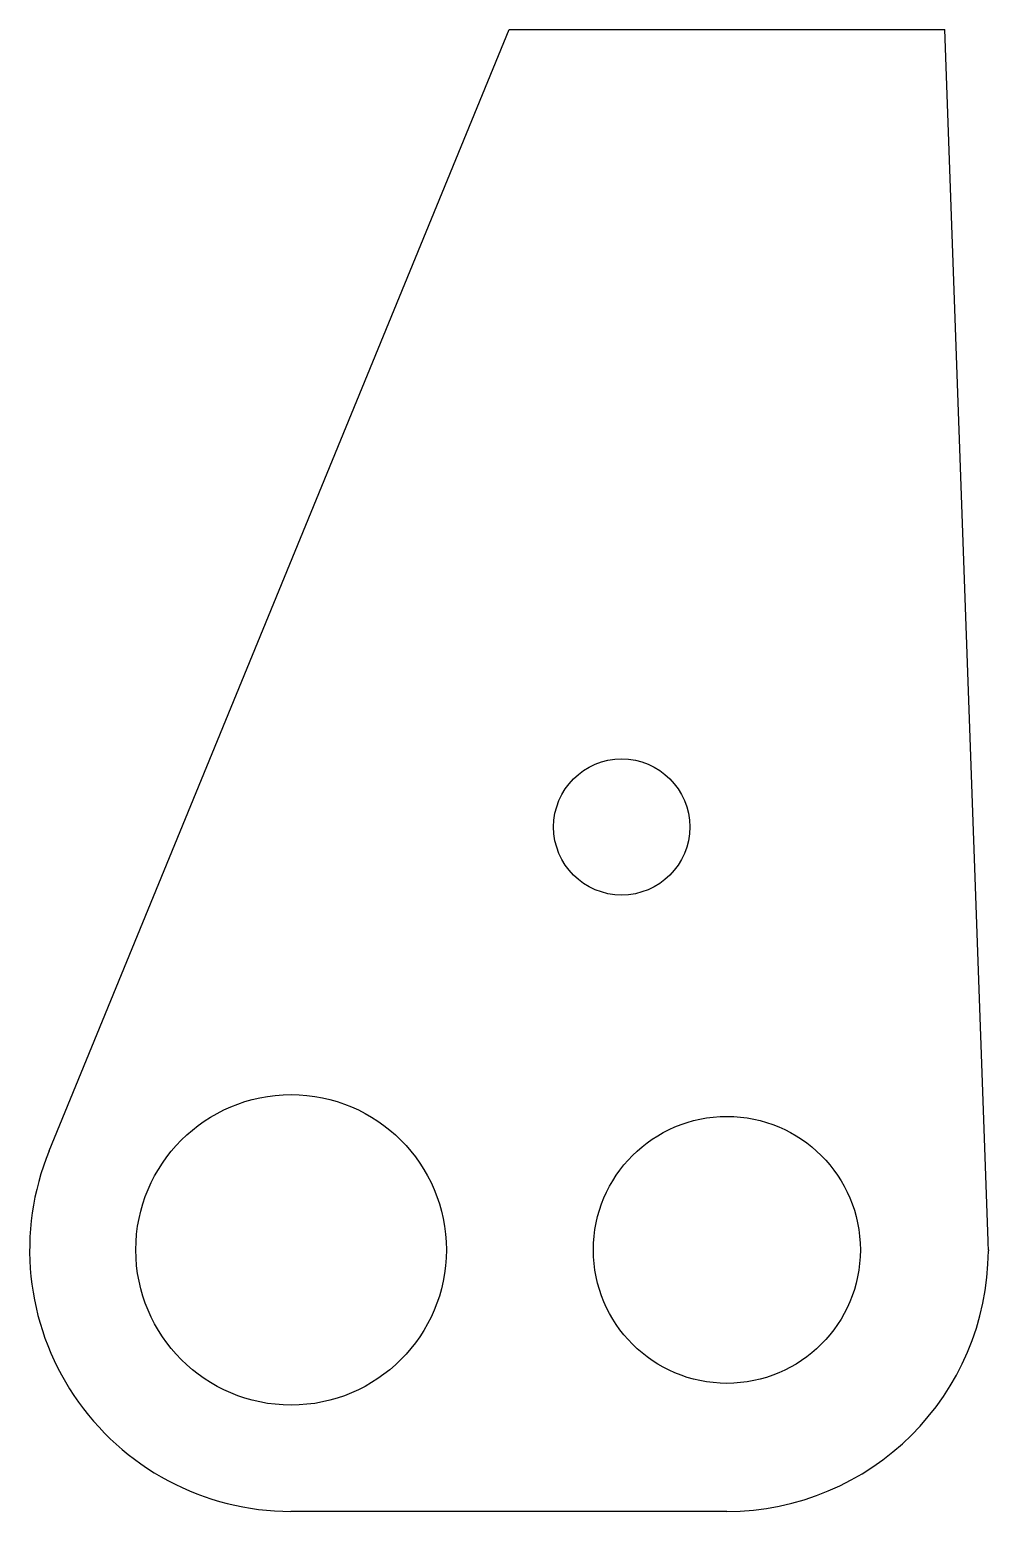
# Model space of a CAD drawing. Header units: inches. Extents: x -4 to 1.5, y -1.5 to 7.
import ezdxf

# ---------------------------------------------------------------- set-up
doc = ezdxf.new("R2010")
doc.units = ezdxf.units.IN
doc.header["$MEASUREMENT"] = 0
doc.layers.add('CUT', color=7, linetype='Continuous')

msp = doc.modelspace()

# ---------------------------------------------------------------- linework, layer by layer
at = {"layer": 'CUT'}
for p, q in [((-3.8884, 0.5678), (-1.25, 7)), ((-1.25, 7), (1.25, 7)), ((1.4991, 0.0519), (1.25, 7)), ((1.5, 0), (1.5, -0.0047)), ((-0.0012, -1.5), (-2.5012, -1.5))]:
    msp.add_line(p, q, dxfattribs=at)
for centre, radius in [((-0.6036, 2.426), 0.3905), ((-2.5, 0), 0.8906), ((0, 0), 0.7656)]:
    msp.add_circle(centre, radius, dxfattribs=at)
for centre, start, end in [((-2.5, 0), 157.75888, 269.95498), ((0, 0), 0, 1.98099), ((0, 0), 269.95498, 359.81991)]:
    msp.add_arc(centre, 1.5, start, end, dxfattribs=at)

doc.saveas('drawing.dxf')
